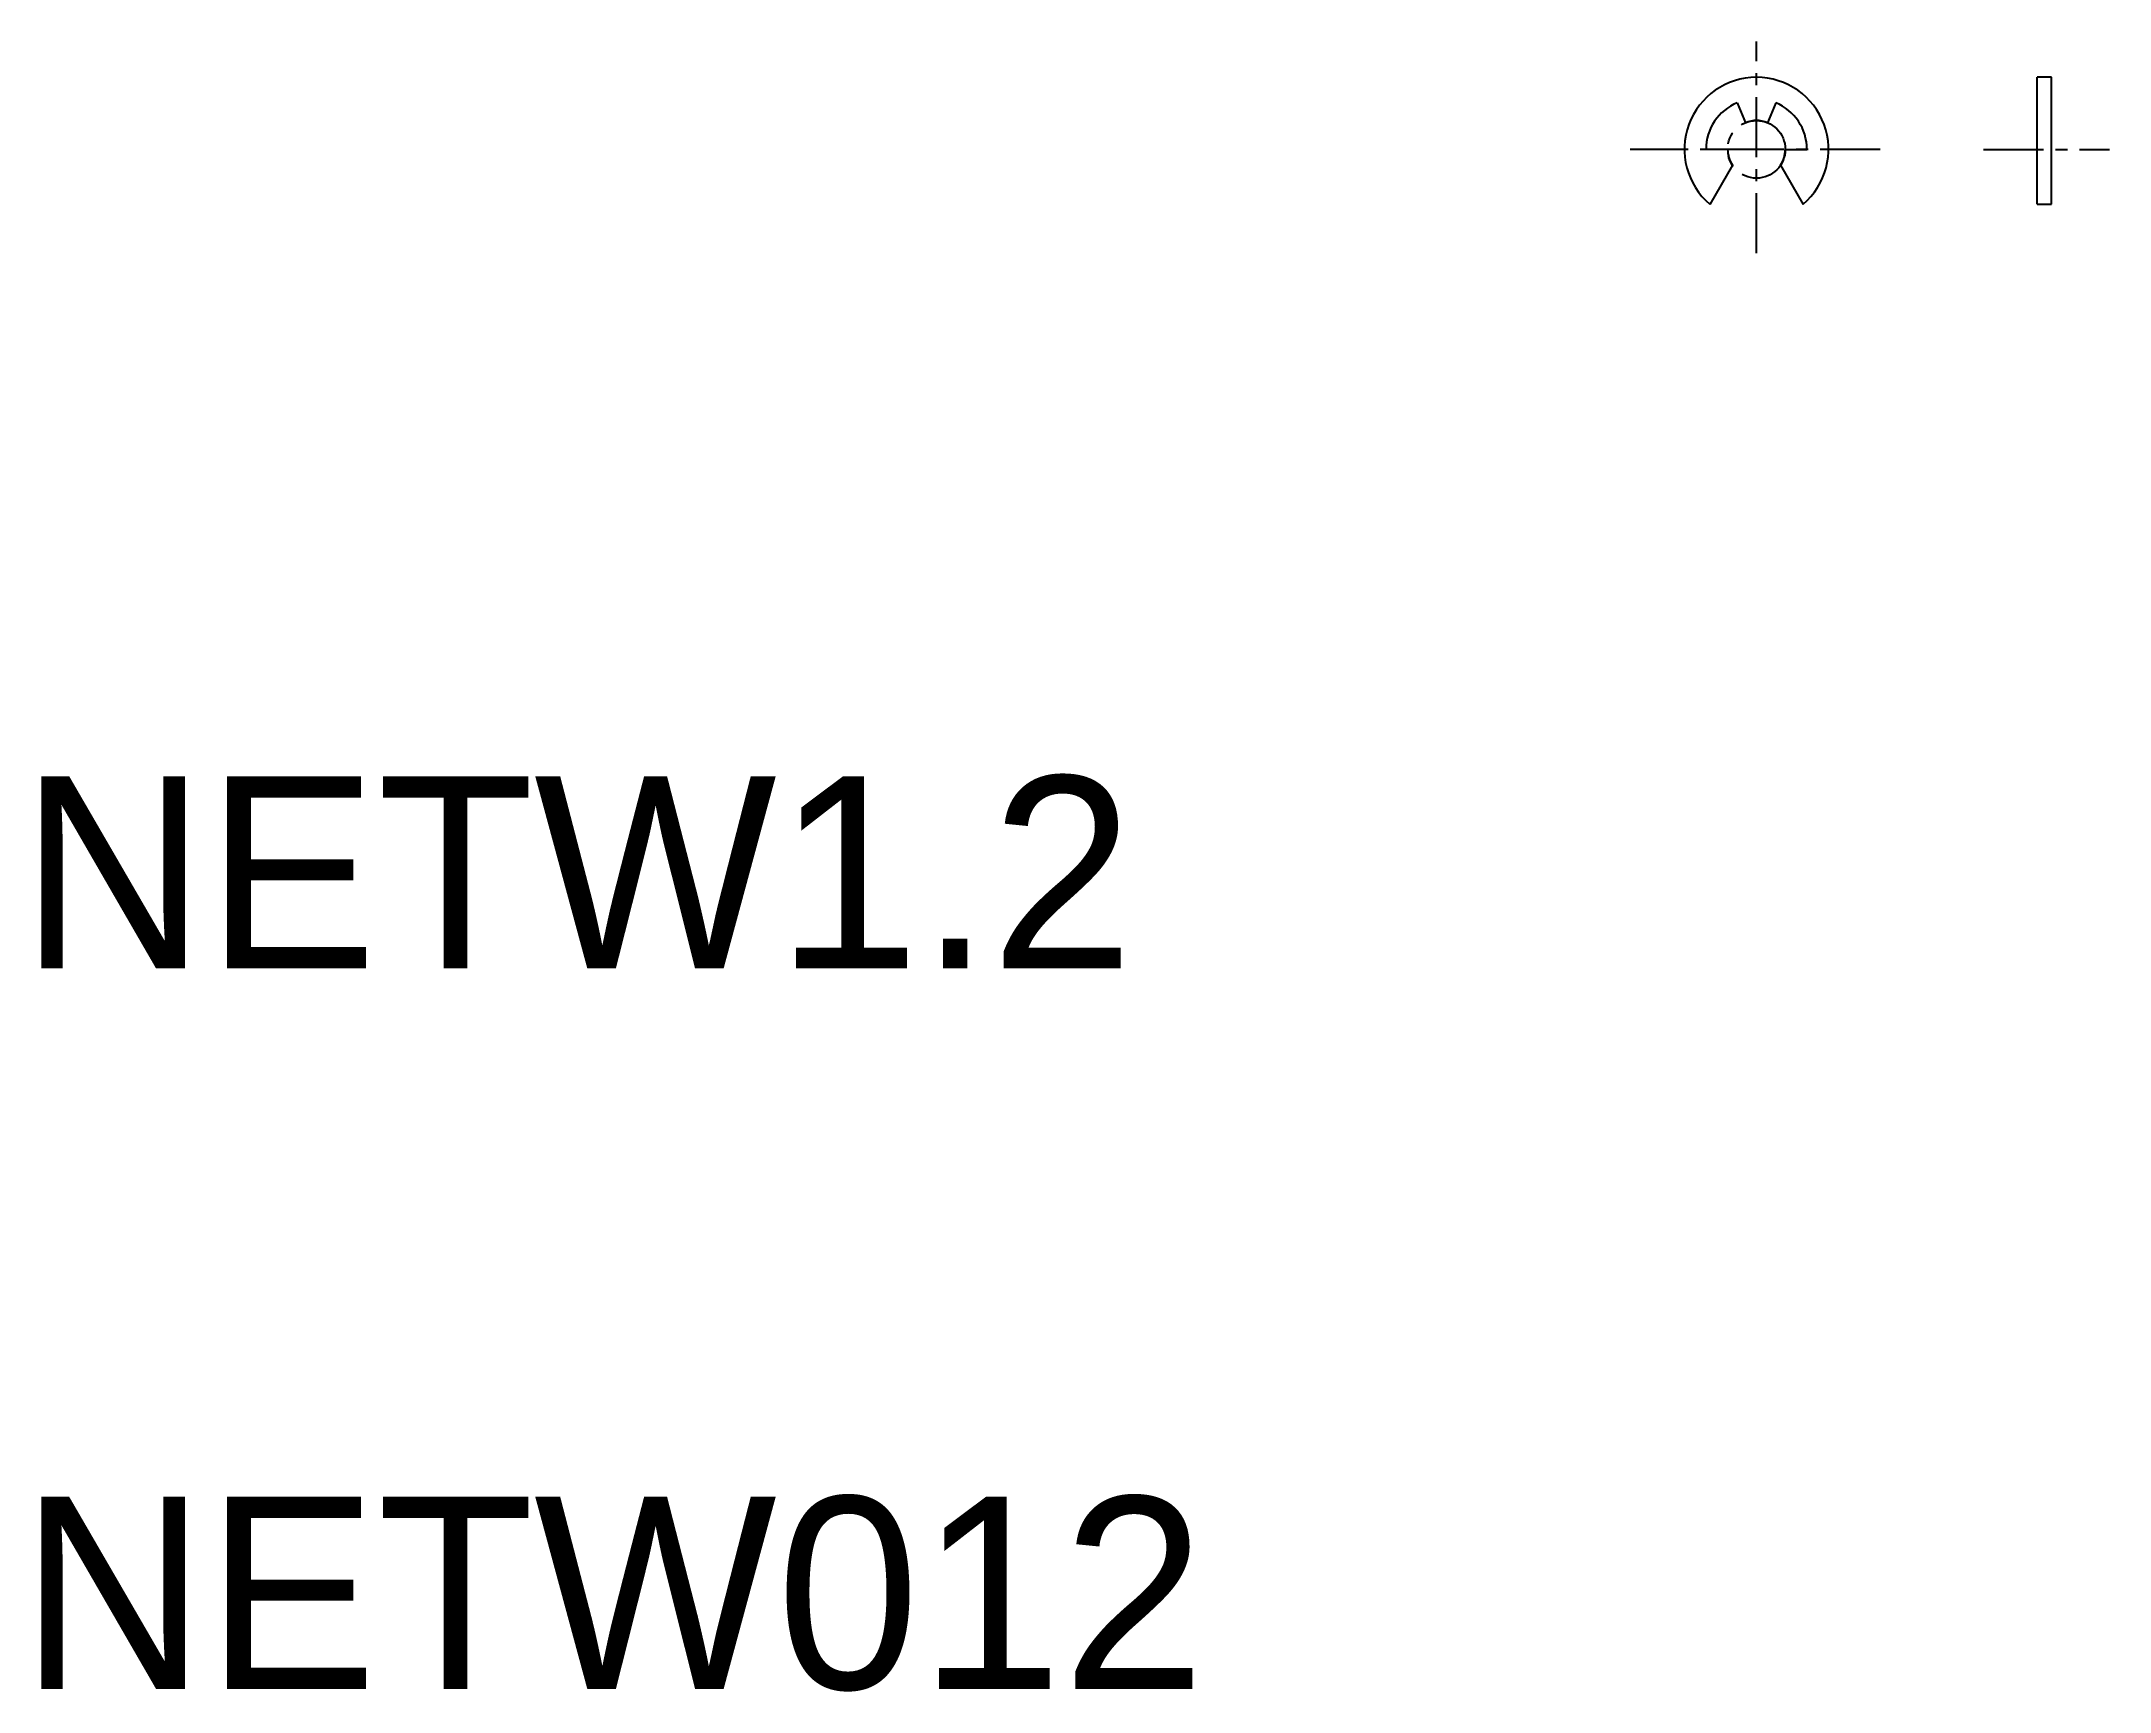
# Model space of a CAD drawing. Extents: x 10.4 to 53.5, y 9.9 to 44.3.
import ezdxf

# ---------------------------------------------------------------- set-up
doc = ezdxf.new("R2010")
doc.units = 0
doc.linetypes.add('CENTER', pattern=[2, 1.25, -0.25, 0.25, -0.25])
doc.linetypes.add('PHANTOM', pattern=[2.5, 1.25, -0.25, 0.25, -0.25, 0.25, -0.25])
doc.layers.get('0').update_dxf_attribs({"linetype": 'CONTINUOUS'})
doc.layers.add('CENTER', color=1, linetype='CENTER')

msp = doc.modelspace()

# ---------------------------------------------------------------- linework, layer by layer
at = {"color": 7, "linetype": 'CONTINUOUS'}
for p, q in [((51.989, 40.908), (51.989, 43.552)), ((52.289, 43.552), (51.989, 43.552)), ((52.289, 40.908), (52.289, 43.552)), ((45.748, 43.023), (45.919, 42.607)), ((46.548, 43.023), (46.376, 42.607)), ((45.548, 42.052), (45.098, 42.052)), ((46.748, 42.052), (47.198, 42.052)), ((45.648, 41.721), (45.178, 40.907)), ((46.648, 41.721), (47.117, 40.907)), ((51.989, 40.908), (52.289, 40.908))]:
    msp.add_line(p, q, dxfattribs=at)
at = {"color": 3, "linetype": 'PHANTOM'}
msp.add_circle((46.148, 42.052), 0.6, dxfattribs=at)
at = {"color": 7, "linetype": 'CONTINUOUS'}
for radius, start, end in [(1.5, 310.2603, 229.7397), (1.05, 112.3927, 180), (0.6, 67.6073, 112.3927), (1.05, 0, 67.6073), (0.6, 180, 213.5573), (0.6, 326.4427, 360)]:
    msp.add_arc((46.148, 42.052), radius, start, end, dxfattribs=at)
at = {"layer": 'CENTER', "color": 1, "linetype": 'CENTER'}
for p, q in [((46.148, 39.889), (46.148, 44.3)), ((48.725, 42.052), (43.518, 42.052)), ((50.877, 42.052), (53.501, 42.052))]:
    msp.add_line(p, q, dxfattribs=at)

# ---------------------------------------------------------------- texts
at = {"color": 7, "linetype": 'CONTINUOUS'}
for s, p in [('NETW1.2', (10, 25)), ('NETW012', (10, 10))]:
    msp.add_text(s, height=4, dxfattribs=at).set_placement(p)

doc.saveas('drawing.dxf')
